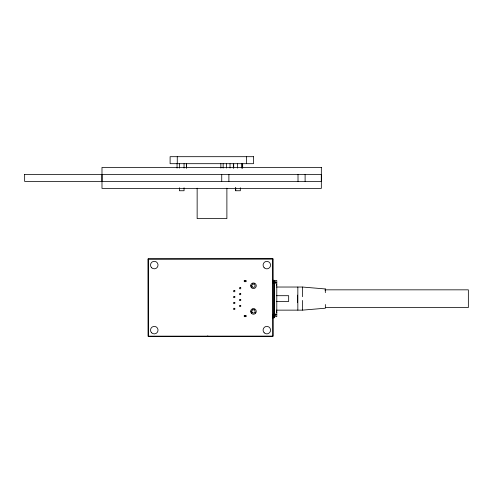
<?xml version="1.0" encoding="UTF-8"?>
<svg xmlns="http://www.w3.org/2000/svg" width="493" height="493" viewBox="0 0 493 493"><rect width="100%" height="100%" fill="white"/><g stroke="black" fill="none" stroke-linecap="round" stroke-linejoin="round"><path stroke-width="0.74" d="M101.989 181.412L101.989 174.417M207.818 335.844L207.59 336.312M220.87 168.082L220.87 163.688M276.437 310.14L302.425 310.14L325.349 308.211L325.349 304.508M272.783 280.24L274.342 280.369L274.336 317.788L272.734 317.874M244.134 280.511L246.149 280.511L246.149 281.676L244.134 281.676M272.925 280.511L276.789 280.511L276.789 316.66L272.925 316.66M272.703 281.676L275.618 281.676L275.618 283.198M272.956 282.84L276.789 282.84M276.536 287.031L302.425 287.031L325.349 288.953L325.22 290.439M325.325 289.835L468.35 289.835L468.35 307.54L325.325 307.54M276.437 295.695L288.67 295.695L288.67 301.476L276.437 301.476M272.956 314.331L276.789 314.331M244.134 315.495L246.149 315.495L246.149 316.66L244.134 316.66M272.925 315.495L275.618 315.495L275.618 313.967M272.629 317.591L274.065 317.591L274.065 280.511L272.623 280.505M325.22 288.953L325.349 292.657M305.112 174.417L305.112 181.412M302.425 287.031L302.425 296.718M302.425 300.447L302.425 310.14M298.012 174.417L298.012 181.412M297.84 287.031L297.84 310.14M297.643 295.128L297.643 302.431M274.453 280.511L274.453 281.676M274.453 315.495L274.453 316.66M246.389 156.688L246.389 163.688M245.643 280.511L245.643 281.676M245.643 315.495L245.643 316.66M244.639 280.511L244.639 281.676M244.639 315.495L244.639 316.66M242.667 163.688L242.667 168.107M242.309 163.688L242.309 168.107M241.699 163.688L241.699 168.107M240.313 187.734L240.331 190.742L235.666 190.742L235.666 187.734M237.392 163.688L237.392 168.107M235.691 187.734L235.691 190.742M233.688 163.688L233.688 168.107M233.337 163.688L233.337 168.107M230.021 163.713L230.021 168.088M228.888 174.417L228.888 181.412M226.885 188.178L226.885 218.602L197.145 218.602L197.145 188.178M226.595 163.713L226.595 168.088M223.144 163.713L223.144 168.088M221.733 174.417L221.733 181.412M184.049 163.688L184.049 168.107M184.049 187.734L184.049 190.742L179.384 190.742L179.384 187.734M179.384 163.688L179.384 168.107M177.264 156.688L177.264 163.688M177.055 163.688L177.055 168.107M148.578 259.293L148.578 335.844M251.208 286.359A2.329 2.329 0 0 1 251.208 285.151M252.299 283.734A2.329 2.329 0 0 1 252.86 283.506M254.068 283.506A2.329 2.329 0 0 1 254.628 283.734M255.485 312.58A2.329 2.329 0 0 1 255.109 313.061M251.812 313.061A2.329 2.329 0 0 1 251.442 312.58M251.208 312.014A2.329 2.329 0 0 1 251.208 310.812M252.299 309.394A2.329 2.329 0 0 1 252.86 309.16M254.068 309.16A2.329 2.329 0 0 1 254.628 309.394M276.333 311.656A1.165 1.165 0 0 1 276.789 312.58M276.789 284.59A1.165 1.165 0 0 1 276.333 285.515M24.65 174.417L24.65 181.412L321.331 181.412L321.331 174.417L24.65 174.417M148.116 259.016L148.214 336.269L272.956 336.208L272.802 258.831L148.116 259.016M186.385 163.688L186.385 168.082L186.385 163.688M253.488 156.688L170.11 156.688L170.11 163.688L253.488 163.688L253.488 156.688M321.331 167.417L101.989 167.417L101.989 188.412L321.331 188.412L321.331 167.417M272.956 258.93L148.214 258.93L148.214 336.269L272.956 336.269L272.956 258.93M240.726 287.592L239.561 287.592L239.561 288.756L240.726 288.756L240.726 287.592M234.804 290.55L233.639 290.55L233.639 291.72L234.804 291.72L234.804 290.55M240.726 293.514L239.561 293.514L239.561 294.678L240.726 294.678L240.726 293.514M234.804 296.478L233.639 296.478L233.639 297.643L234.804 297.643L234.804 296.478M240.726 299.436L239.561 299.436L239.561 300.607L240.726 300.607L240.726 299.436M234.804 302.4L233.639 302.4L233.639 303.565L234.804 303.565L234.804 302.4M240.726 305.364L239.561 305.364L239.561 306.529L240.726 306.529L240.726 305.364M234.804 308.322L233.639 308.322L233.639 309.493L234.804 309.493L234.804 308.322M151.61 267.724A3.759 3.759 0 0 0 157.902 266.035A3.759 3.759 0 0 0 153.298 261.432A3.759 3.759 0 0 0 151.61 267.724M264.174 267.767A3.759 3.759 0 0 0 270.46 266.084A3.759 3.759 0 0 0 265.856 261.481A3.759 3.759 0 0 0 264.174 267.767M264.174 332.787A3.759 3.759 0 0 0 270.46 331.105A3.759 3.759 0 0 0 265.856 326.502A3.759 3.759 0 0 0 264.174 332.787M151.61 332.787A3.759 3.759 0 0 0 157.902 331.105A3.759 3.759 0 0 0 153.298 326.502A3.759 3.759 0 0 0 151.61 332.787M251.485 287.733A2.798 2.798 0 0 0 256.169 286.482A2.798 2.798 0 0 0 252.736 283.05A2.798 2.798 0 0 0 251.485 287.733M251.485 313.394A2.798 2.798 0 0 0 256.169 312.137A2.798 2.798 0 0 0 252.736 308.71A2.798 2.798 0 0 0 251.485 313.394M252.317 286.901A1.621 1.621 0 0 0 255.029 286.174A1.621 1.621 0 0 0 253.045 284.19A1.621 1.621 0 0 0 252.317 286.901M252.317 312.562A1.621 1.621 0 0 0 255.029 311.835A1.621 1.621 0 0 0 253.045 309.844A1.621 1.621 0 0 0 252.317 312.562"/></g></svg>
